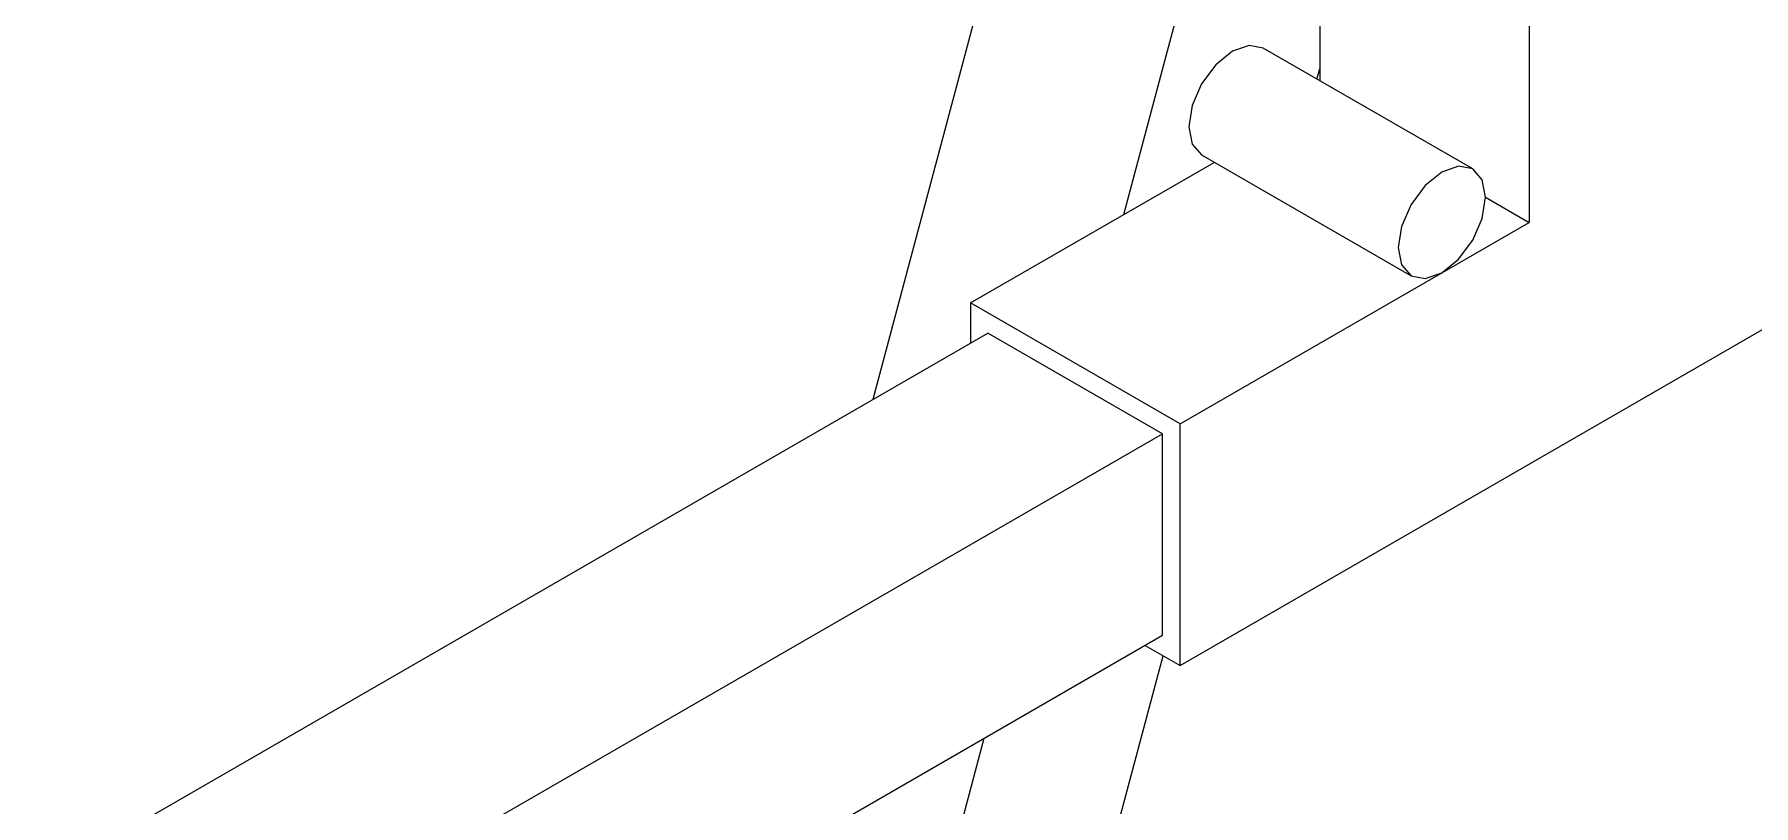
# Model space of a CAD drawing. Header units: millimetres. Extents: x -250 to 3947, y -1468 to 870.
# Drawn here: x 414.45 to 449.27, y 183.68 to 199.31 of the extents above; entities that cross this region are included whole.
import ezdxf

# ---------------------------------------------------------------- set-up
doc = ezdxf.new("R2010")
doc.units = ezdxf.units.MM

msp = doc.modelspace()

# ---------------------------------------------------------------- linework, layer by layer
at = {"color": 7, "linetype": 'Continuous', "lineweight": 15}
for p, q in [((440.4818, 210.1969), (440.4818, 198.3717)), ((444.7245, 203.6649), (444.7245, 195.4995)), ((434.1908, 202.2547), (431.4316, 191.9077)), ((437.7264, 200.2136), (436.5111, 195.6565)), ((443.5816, 196.5822), (439.339, 199.0315)), ((440.4269, 198.4035), (440.4818, 198.6095)), ((438.0891, 196.8663), (442.3317, 194.4171)), ((433.4107, 193.8667), (438.348, 196.7169)), ((437.6534, 186.5182), (455.3311, 196.7233)), ((443.8406, 196.0098), (444.7245, 195.4995)), ((437.6534, 191.4175), (444.7245, 195.4995)), ((437.6534, 191.4175), (433.4107, 193.8667)), ((433.4107, 193.8667), (433.4107, 193.0502)), ((383.5394, 164.2601), (433.7643, 193.2543)), ((437.2998, 191.2133), (433.7643, 193.2543)), ((415.3086, 178.5181), (437.2998, 191.2133)), ((437.2998, 187.1306), (437.2998, 191.2133)), ((437.6534, 186.5182), (437.6534, 191.4175)), ((418.8447, 176.4767), (437.2998, 187.1306)), ((435.3398, 179.3272), (437.3103, 186.7163)), ((436.9462, 186.9265), (437.6534, 186.5182)), ((433.6803, 185.0411), (430.7847, 174.1827))]:
    msp.add_line(p, q, dxfattribs=at)
at = {"color": 7, "linetype": 'Continuous', "lineweight": 15, "flags": 128}
for points in [[(439.339, 199.0315), (439.0523, 199.0872), (438.714, 198.9696), (438.3758, 198.6966), (438.089, 198.3098), (437.8974, 197.8681), (437.8302, 197.4387), (437.8974, 197.0869), (438.089, 196.8664), (438.0891, 196.8663)], [(443.8406, 196.0099), (443.7733, 196.3617), (443.5817, 196.5822), (443.2949, 196.6379), (442.9567, 196.5204), (442.6184, 196.2474), (442.3317, 195.8606), (442.1401, 195.4189), (442.0728, 194.9894), (442.1401, 194.6377), (442.3317, 194.4172), (442.6184, 194.3614), (442.9567, 194.479), (443.2949, 194.752), (443.5817, 195.1388), (443.7733, 195.5805), (443.8406, 196.0099)]]:
    msp.add_lwpolyline(points, dxfattribs=at)

doc.saveas('drawing.dxf')
